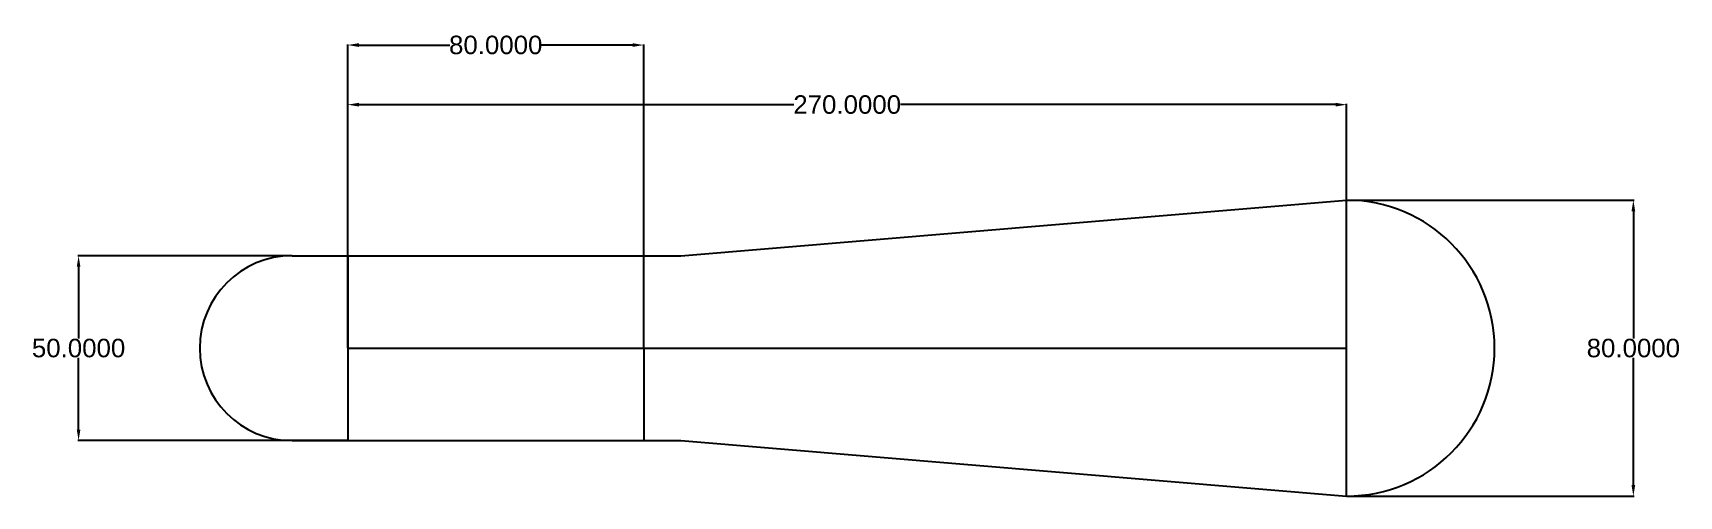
# Model space of a CAD drawing. Header units: inches. Extents: x -85 to 360, y -40 to 85.
import ezdxf

# ---------------------------------------------------------------- set-up
doc = ezdxf.new("R2010")
doc.units = ezdxf.units.IN
doc.header["$MEASUREMENT"] = 0
doc.layers.add('0 @ 1', color=7, linetype='Continuous')
doc.styles.get("Standard").update_dxf_attribs({"font": 'arial.ttf'})
doc.dimstyles.new('300mm', dxfattribs={"dimscale": 0, "dimtxt": 5, "dimasz": 3, "dimexe": 0.18, "dimexo": 0.0625, "dimgap": 0.09, "dimtad": 0, "dimtih": 1, "dimtoh": 1, "dimdec": 4, "dimzin": 0, "dimdsep": 46, "dimtxsty": 'Standard', "dimcen": 0.09, "dimadec": 0, "dimazin": 0, "dimtfac": 1, "dimtdec": 4, "dimtofl": 0, "dimtmove": 0, "dimatfit": 3, "dimfxl": 1, "dimtolj": 1, "dimtzin": 0, "dimarcsym": 0})

# ---------------------------------------------------------------- blocks, each defined once
blk = doc.blocks.new('*D1')
at = {"color": 0, "lineweight": -2}
for p, q in [((0, 0.06), (0, 66.02)), ((3, 65.84), (120.61, 65.84)), ((267, 65.84), (149.39, 65.84)), ((270, 0.06), (270, 66.02))]:
    blk.add_line(p, q, dxfattribs=at)
at = {"color": 0}
for points in [[(3, 66.34), (3, 65.34), (0, 65.84)], [(267, 66.34), (267, 65.34), (270, 65.84)]]:
    blk.add_solid(points, dxfattribs=at)
at = {"layer": 'Defpoints', "color": 0}
for p in [(270, 65.84), (0, 0), (270, 0)]:
    blk.add_point(p, dxfattribs=at)
at = {"color": 0, "insert": (135, 65.84), "char_height": 5, "attachment_point": 5}
blk.add_mtext('\\A1;270.0000', dxfattribs=at)
blk = doc.blocks.new('*D2')
at = {"color": 0, "lineweight": -2}
for p, q in [((0, 0.06), (0, 82.14)), ((3, 81.96), (27.59, 81.96)), ((77, 81.96), (52.41, 81.96)), ((80, 0.06), (80, 82.14))]:
    blk.add_line(p, q, dxfattribs=at)
at = {"color": 0}
for points in [[(3, 82.46), (3, 81.46), (0, 81.96)], [(77, 82.46), (77, 81.46), (80, 81.96)]]:
    blk.add_solid(points, dxfattribs=at)
at = {"layer": 'Defpoints', "color": 0}
for p in [(0, 81.96), (0, 0), (80, 0)]:
    blk.add_point(p, dxfattribs=at)
at = {"color": 0, "insert": (40, 81.96), "char_height": 5, "attachment_point": 5}
blk.add_mtext('\\A1;80.0000', dxfattribs=at)
blk = doc.blocks.new('*D3')
at = {"color": 0, "lineweight": -2}
for p, q in [((270.06, 40), (347.69, 40)), ((347.51, 37), (347.51, 2.64)), ((347.51, -37), (347.51, -2.64)), ((270.06, -40), (347.69, -40))]:
    blk.add_line(p, q, dxfattribs=at)
at = {"color": 0}
for points in [[(347.01, 37), (348.01, 37), (347.51, 40)], [(347.01, -37), (348.01, -37), (347.51, -40)]]:
    blk.add_solid(points, dxfattribs=at)
at = {"layer": 'Defpoints', "color": 0}
for p in [(270, 40), (270, -40), (347.51, -40)]:
    blk.add_point(p, dxfattribs=at)
at = {"color": 0, "insert": (347.51, 0), "char_height": 5, "attachment_point": 5}
blk.add_mtext('\\A1;80.0000', dxfattribs=at)
blk = doc.blocks.new('*D4')
at = {"color": 0, "lineweight": -2}
for p, q in [((-15.06, 25), (-72.94, 25)), ((-72.76, 22), (-72.76, 2.64)), ((-72.76, -22), (-72.76, -2.64)), ((-0.06, -25), (-72.94, -25))]:
    blk.add_line(p, q, dxfattribs=at)
at = {"color": 0}
for points in [[(-73.26, 22), (-72.26, 22), (-72.76, 25)], [(-73.26, -22), (-72.26, -22), (-72.76, -25)]]:
    blk.add_solid(points, dxfattribs=at)
at = {"layer": 'Defpoints', "color": 0}
for p in [(-15, 25), (-72.76, -25), (0, -25)]:
    blk.add_point(p, dxfattribs=at)
at = {"color": 0, "insert": (-72.76, 0), "char_height": 5, "attachment_point": 5}
blk.add_mtext('\\A1;50.0000', dxfattribs=at)

msp = doc.modelspace()

# ---------------------------------------------------------------- linework, layer by layer
for p, q in [((90, 25), (270, 40)), ((270, -40), (270, 40)), ((-15, 25), (0, 25)), ((0, 25), (0, -25)), ((0, 25), (90, 25)), ((0, 0), (270, 0)), ((80, -0.09), (80, -25)), ((-15, -25), (0, -25)), ((0, -25), (90, -25)), ((0, -25), (0, -25)), ((90, -25), (270, -40))]:
    msp.add_line(p, q)
for centre, radius, start, end in [((270, 0), 40, 270, 90), ((-15, 0), 25, 90, 270)]:
    msp.add_arc(centre, radius, start, end)

# ---------------------------------------------------------------- dimensions: what is measured, and where the dimension line sits
at = {"layer": '0 @ 1'}
for base, p1, p2, picture, middle in [((0, 81.95997), (80, 0), (0, 0), '*D2', (40, 81.95997)), ((270, 65.84276), (0, 0), (270, 0), '*D1', (135, 65.84276))]:
    dim = msp.add_linear_dim(base=base, p1=p1, p2=p2, dimstyle='300mm', override={"dimscale": 1, "dimtix": 0, "dimtofl": 0, "dimtmove": 0, "dimatfit": 3}, dxfattribs=at)
    dim.commit()
    dim.dimension.update_dxf_attribs({"geometry": picture, "text_midpoint": middle})
for base, p1, p2, picture, middle in [((347.51427, -40), (270, 40), (270, -40), '*D3', (347.51427, 0)), ((-72.75862, -25), (-15, 25), (0, -25), '*D4', (-72.75862, 0))]:
    dim = msp.add_linear_dim(base=base, p1=p1, p2=p2, angle=90, dimstyle='300mm', override={"dimscale": 1, "dimtix": 0, "dimtofl": 0, "dimtmove": 0, "dimatfit": 3}, dxfattribs=at)
    dim.commit()
    dim.dimension.update_dxf_attribs({"geometry": picture, "text_midpoint": middle})

doc.saveas('drawing.dxf')
